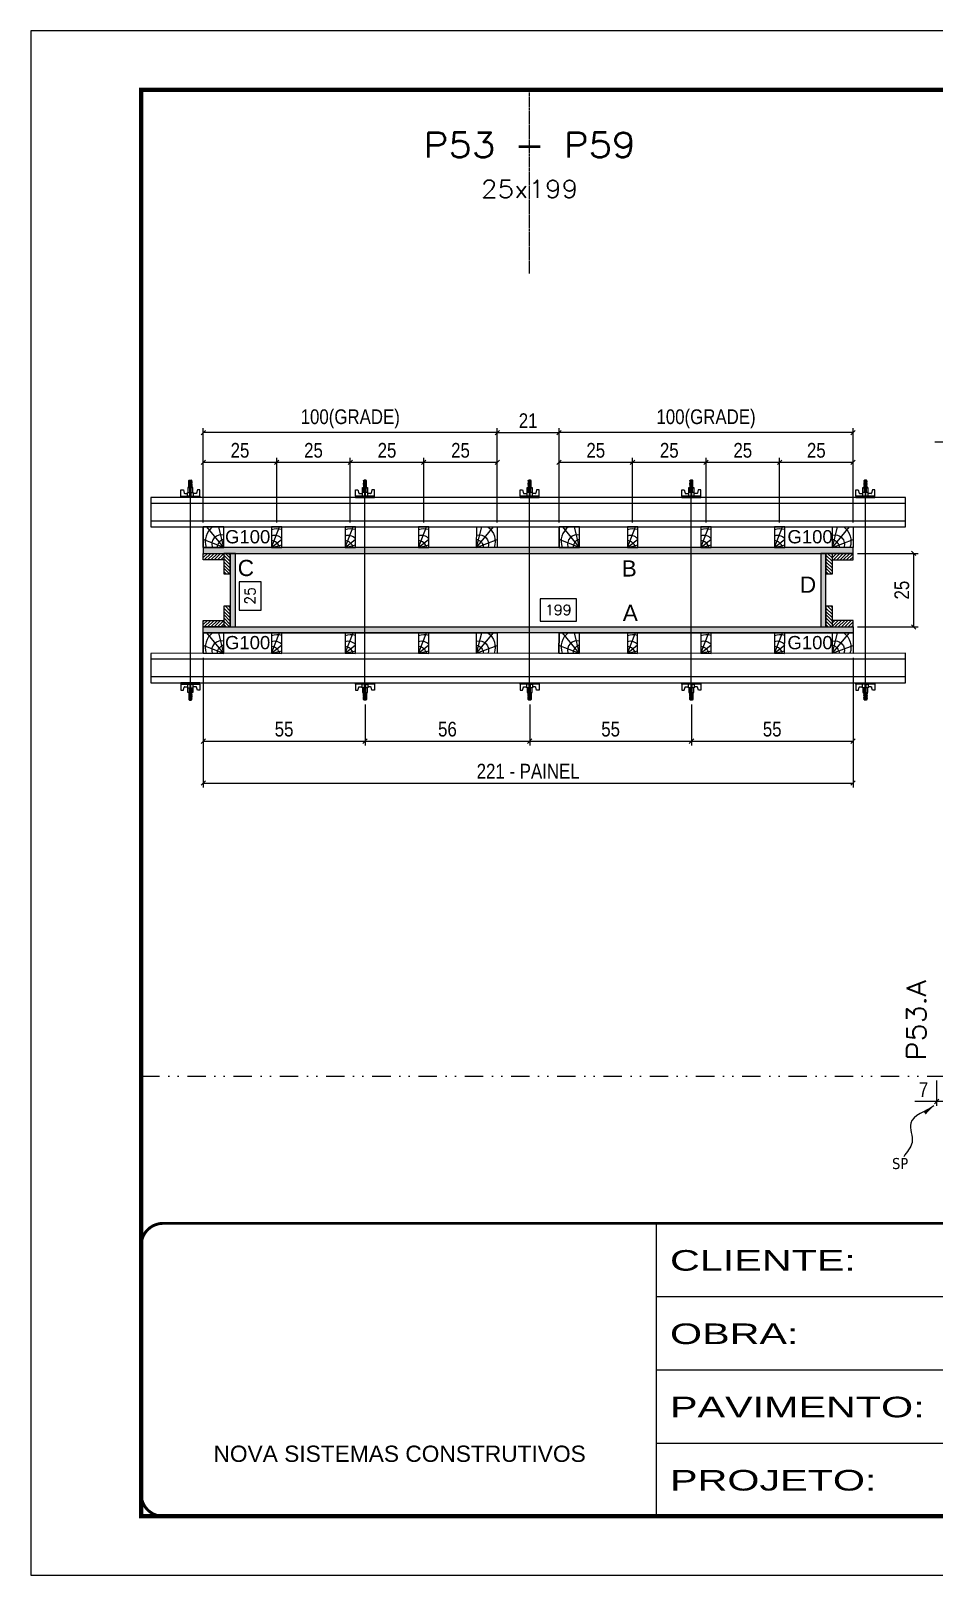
# Model space of a CAD drawing. Extents: x 14400 to 27878, y -21631 to 6985.
# Drawn here: x 19182 to 19796, y 4786 to 5836 of the extents above; entities that cross this region are included whole.
import ezdxf
from ezdxf.enums import TextEntityAlignment as Align

# ---------------------------------------------------------------- set-up
doc = ezdxf.new("R2010")
doc.units = 0
for name, pattern in [('CONTINUO', [0]), ('DASHED', [0.75, 0.5, -0.25]), ('DIVIDE2', [0.625, 0.25, -0.125, 0, -0.125, 0, -0.125]), ('HIDDEN', [0.375, 0.25, -0.125])]:
    doc.linetypes.add(name, pattern=pattern)
for name, color, linetype in [('CHAPA', 1, 'Continuous'), ('COTA', 241, 'Continuous'), ('Nível', 160, 'Continuous'), ('SARRAFO', 251, 'Continuous'), ('texto', 7, 'Continuous'), ('Texto de Titulo', 7, 'Continuous'), ('Texto Qtd Sarr', 242, 'Continuous'), ('TEXTO_GERAL', 7, 'Continuous')]:
    doc.layers.add(name, color=color, linetype=linetype)
for name, color, linetype, lineweight in [('Folhas', 255, 'Continuous', 9), ('Hachura', 251, 'Continuous', 9), ('Madeira', 126, 'Continuous', 18), ('Perfil Metálico', 224, 'Continuous', 18), ('SARRAFO DE PRESSAO', 251, 'DASHED', 9), ('Texto Seção', 7, 'Continuous', 15)]:
    doc.layers.add(name, color=color, linetype=linetype, lineweight=lineweight)
doc.styles.add('ARIAL', font='arial.ttf')
doc.styles.add('COTA TECNICA 2X', font='techl___.ttf', dxfattribs={"height": 10})
doc.styles.add('COTA TECNICA-50', font='techl___.ttf', dxfattribs={"height": 10})
doc.styles.add('REGUA-120', font='ROMANS.shx', dxfattribs={"height": 15})
doc.styles.add('ROMANS', font='romans.shx')
doc.styles.add('SANSSERIF', font='sas_____.pfb')
doc.styles.get("Standard").update_dxf_attribs({"font": 'arial.ttf'})
doc.styles.add('Tecnologia', font='')
doc.styles.get('Tecnologia').set_extended_font_data('Forgotten Futurist')
doc.dimstyles.new('COTA PAINEL-50', dxfattribs={"dimtxt": 10, "dimasz": 3, "dimexe": 3, "dimexo": 3, "dimgap": 3, "dimtad": 1, "dimdec": 1, "dimzin": 12, "dimdsep": 46, "dimtxsty": 'COTA TECNICA-50', "dimblk1": 'OBLIQUE', "dimblk2": 'OBLIQUE', "dimsah": 1, "dimcen": 0.9, "dimclrd": 4, "dimclre": 4, "dimclrt": 240, "dimadec": 1, "dimazin": 3, "dimtfac": 1, "dimtdec": 1, "dimtmove": 0, "dimatfit": 3, "dimfxl": 1, "dimtolj": 1, "dimtzin": 12, "dimarcsym": 0})
doc.dimstyles.new('SECAO PILAR', dxfattribs={"dimtxt": 10, "dimasz": 3, "dimexe": 3, "dimexo": 3, "dimgap": 3, "dimtad": 1, "dimdec": 1, "dimlfac": 0.5, "dimzin": 12, "dimdsep": 46, "dimtxsty": 'COTA TECNICA 2X', "dimblk1": 'OBLIQUE', "dimblk2": 'OBLIQUE', "dimsah": 1, "dimcen": 0.9, "dimclrd": 256, "dimclre": 256, "dimclrt": 256, "dimadec": 1, "dimazin": 3, "dimtfac": 1, "dimtdec": 1, "dimtmove": 0, "dimatfit": 3, "dimfxl": 1, "dimtolj": 1, "dimtzin": 12, "dimarcsym": 0})
doc.dimstyles.new('SECÇÃO 2', dxfattribs={"dimtxt": 7, "dimasz": 6, "dimexe": 0.18, "dimexo": 2, "dimgap": -4, "dimtad": 3, "dimdec": 1, "dimlfac": 0.5, "dimzin": 12, "dimdsep": 46, "dimtxsty": 'ROMANS', "dimblk": 'ARCHTICK', "dimcen": 0.09, "dimse1": 1, "dimse2": 1, "dimsd1": 1, "dimsd2": 1, "dimclrd": 180, "dimclre": 5, "dimclrt": 1, "dimadec": 0, "dimazin": 3, "dimtfac": 1, "dimtdec": 1, "dimtofl": 0, "dimtmove": 0, "dimatfit": 3, "dimldrblk": 'ARCHTICK', "dimfxl": 1, "dimtolj": 1, "dimtzin": 0, "dimarcsym": 0})
doc.dimstyles.get("Standard").update_dxf_attribs({"dimtxt": 0.18, "dimasz": 0.18, "dimexe": 0.18, "dimexo": 0.0625, "dimgap": 0.09, "dimtad": 0, "dimtih": 1, "dimtoh": 1, "dimdec": 4, "dimzin": 0, "dimdsep": 46, "dimtxsty": 'Standard', "dimcen": 0.09, "dimadec": 0, "dimazin": 0, "dimtfac": 1, "dimtdec": 4, "dimtofl": 0, "dimtmove": 0, "dimatfit": 3, "dimfxl": 1, "dimtolj": 1, "dimtzin": 0, "dimarcsym": 0})

# ---------------------------------------------------------------- blocks, each defined once
blk = doc.blocks.new('9999999999')
at = {"color": 30, "linetype": 'CONTINUO'}
for p, q in [((98564.6, 34230.2), (98564.6, 34429.4)), ((98564.6, 34379.6), (99584, 34379.6)), ((98564.6, 34329.8), (99488, 34329.8)), ((98564.6, 34280), (99488, 34280))]:
    blk.add_line(p, q, dxfattribs=at)
at = {"color": 30, "linetype": 'CONTINUO', "const_width": 2}
blk.add_lwpolyline([(99584, 34230.2), (99584, 34414.4, 0.414214), (99569, 34429.4), (98229, 34429.4, 0.414214), (98214, 34414.4), (98214, 34245.2, 0.414214), (98229, 34230.2), (99584, 34230.2)], format="xyb", dxfattribs=at)
at = {"layer": 'Folhas'}
blk.add_lwpolyline([(98139, 34190.2), (99624, 34190.2), (99624, 35240.2), (98139, 35240.2)], close=True, dxfattribs=at)
at = {"layer": 'Folhas', "color": 30, "const_width": 3}
blk.add_lwpolyline([(98214, 34230.2), (99584, 34230.2), (99584, 35200.2), (98214, 35200.2)], close=True, dxfattribs=at)
at = {"color": 7, "linetype": 'Continuous', "ltscale": 5, "style": 'ARIAL'}
blk.add_text('NOVA SISTEMAS CONSTRUTIVOS', height=11.059, dxfattribs=at).set_placement((98263.2, 34267.2))
at = {"layer": 'Folhas', "color": 7, "style": 'Tecnologia', "width": 1.5}
for s, p in [('CLIENTE:', (98573.7, 34397.2)), ('OBRA:', (98573.7, 34347.3)), ('PAVIMENTO:', (98573.7, 34297.5)), ('PROJETO:', (98573.7, 34247.7))]:
    blk.add_text(s, height=14, dxfattribs=at).set_placement(p)
blk = doc.blocks.new('*D1440')
at = {"layer": 'COTA', "color": 180, "lineweight": -2, "transparency": 16777216}
for p, q in [((19338.6, 5461.6), (19323.6, 5461.6)), ((19323.6, 5461.6), (19323.6, 5442.3)), ((19338.6, 5442.3), (19338.6, 5461.6)), ((19323.6, 5442.3), (19338.6, 5442.3))]:
    blk.add_line(p, q, dxfattribs=at)
at = {"layer": 'Defpoints', "color": 0, "transparency": 16777216}
for p in [(19338.5, 5480.9), (19338.5, 5430.9), (19342.6, 5430.9)]:
    blk.add_point(p, dxfattribs=at)
at = {"layer": 'COTA', "color": 1, "transparency": 16777216, "insert": (19331.1, 5452), "char_height": 7, "attachment_point": 5, "rotation": 90, "style": 'ROMANS'}
blk.add_mtext('\\A1;25', dxfattribs=at)
blk = doc.blocks.new('_ArchTick')
at = {"color": 0, "linetype": 'ByBlock', "const_width": 0.15}
blk.add_lwpolyline([(-0.5, -0.5), (0.5, 0.5)], dxfattribs=at)
blk = doc.blocks.new('*D1441')
at = {"layer": 'COTA', "color": 180, "lineweight": -2, "transparency": 16777216}
for p, q in [((19553, 5449.9), (19528.4, 5449.9)), ((19528.4, 5449.9), (19528.4, 5434.9)), ((19553, 5434.9), (19553, 5449.9)), ((19528.4, 5434.9), (19553, 5434.9))]:
    blk.add_line(p, q, dxfattribs=at)
at = {"layer": 'Defpoints', "color": 0, "transparency": 16777216}
for p in [(19321.2, 5430.9), (19719.2, 5430.9), (19719.2, 5430.9)]:
    blk.add_point(p, dxfattribs=at)
at = {"layer": 'COTA', "color": 1, "transparency": 16777216, "insert": (19540.7, 5442.4), "char_height": 7, "attachment_point": 5, "style": 'ROMANS'}
blk.add_mtext('\\A1;199', dxfattribs=at)
blk = doc.blocks.new('_Oblique')
at = {"color": 0, "linetype": 'ByBlock', "lineweight": -2}
blk.add_line((-0.5, -0.5), (0.5, 0.5), dxfattribs=at)
blk = doc.blocks.new('*D1442')
at = {"layer": 'COTA', "lineweight": -2, "transparency": 16777216}
for p, q in [((19299.2, 5409.9), (19299.2, 5321.7)), ((19741.2, 5409.9), (19741.2, 5321.7)), ((19299.2, 5324.7), (19741.2, 5324.7))]:
    blk.add_line(p, q, dxfattribs=at)
at = {"layer": 'Defpoints', "color": 0, "transparency": 16777216}
for p in [(19299.2, 5412.9), (19741.2, 5412.9), (19741.2, 5324.7)]:
    blk.add_point(p, dxfattribs=at)
at = {"layer": 'COTA', "lineweight": -2, "transparency": 16777216, "xscale": 3, "yscale": 3, "zscale": 3, "rotation": 180}
blk.add_blockref('_Oblique', (19299.2, 5324.7), dxfattribs=at)
at = {"layer": 'COTA', "lineweight": -2, "transparency": 16777216, "xscale": 3, "yscale": 3, "zscale": 3}
blk.add_blockref('_Oblique', (19741.2, 5324.7), dxfattribs=at)
at = {"layer": 'COTA', "transparency": 16777216, "insert": (19520.2, 5332.8), "char_height": 10, "attachment_point": 5, "style": 'COTA TECNICA 2X'}
blk.add_mtext('\\A1;221 - PAINEL', dxfattribs=at)
blk = doc.blocks.new('*D1443')
at = {"layer": 'COTA', "lineweight": -2, "transparency": 16777216}
for p, q in [((19299.2, 5409.9), (19299.2, 5350.2)), ((19409.3, 5378.1), (19409.3, 5350.2)), ((19299.2, 5353.2), (19409.3, 5353.2))]:
    blk.add_line(p, q, dxfattribs=at)
at = {"layer": 'Defpoints', "color": 0, "transparency": 16777216}
for p in [(19299.2, 5412.9), (19409.3, 5381.1), (19409.3, 5353.2)]:
    blk.add_point(p, dxfattribs=at)
at = {"layer": 'COTA', "lineweight": -2, "transparency": 16777216, "xscale": 3, "yscale": 3, "zscale": 3, "rotation": 180}
blk.add_blockref('_Oblique', (19299.2, 5353.2), dxfattribs=at)
at = {"layer": 'COTA', "lineweight": -2, "transparency": 16777216, "xscale": 3, "yscale": 3, "zscale": 3}
blk.add_blockref('_Oblique', (19409.3, 5353.2), dxfattribs=at)
at = {"layer": 'COTA', "transparency": 16777216, "insert": (19354.2, 5361.3), "char_height": 10, "attachment_point": 5, "style": 'COTA TECNICA 2X'}
blk.add_mtext('\\A1;55', dxfattribs=at)
blk = doc.blocks.new('*D1444')
at = {"layer": 'COTA', "lineweight": -2, "transparency": 16777216}
for p, q in [((19741.2, 5409.9), (19741.2, 5350.2)), ((19631.3, 5378.1), (19631.3, 5350.2)), ((19631.3, 5353.2), (19741.2, 5353.2))]:
    blk.add_line(p, q, dxfattribs=at)
at = {"layer": 'Defpoints', "color": 0, "transparency": 16777216}
for p in [(19741.2, 5412.9), (19631.3, 5381.1), (19741.2, 5353.2)]:
    blk.add_point(p, dxfattribs=at)
at = {"layer": 'COTA', "lineweight": -2, "transparency": 16777216, "xscale": 3, "yscale": 3, "zscale": 3, "rotation": 180}
blk.add_blockref('_Oblique', (19631.3, 5353.2), dxfattribs=at)
at = {"layer": 'COTA', "lineweight": -2, "transparency": 16777216, "xscale": 3, "yscale": 3, "zscale": 3}
blk.add_blockref('_Oblique', (19741.2, 5353.2), dxfattribs=at)
at = {"layer": 'COTA', "transparency": 16777216, "insert": (19686.2, 5361.3), "char_height": 10, "attachment_point": 5, "style": 'COTA TECNICA 2X'}
blk.add_mtext('\\A1;55', dxfattribs=at)
blk = doc.blocks.new('C')
at = {"layer": 'Hachura', "color": 0}
for p, q in [((0, 3.22), (0, -3.22)), ((0.45, 3.22), (0, 3.22)), ((0.46, 3.16), (0, 3.16)), ((0.46, 3.05), (0, 3.05)), ((0.46, 2.88), (0, 2.88)), ((0, 2.75), (0, -1.16)), ((0.46, 2.65), (0, 2.65)), ((0.46, 2.23), (0, 2.23)), ((0.46, 1.51), (0, 1.51)), ((0.39, 0.49), (0.17, 0.49)), ((0.45, -3.23), (0.45, 3.22)), ((0.45, 3.22), (2.58, 3.22)), ((1.74, 0.97), (0.45, 0.97)), ((1.45, 0.1), (0.45, 0.1)), ((1.35, 1.94), (1.35, 0.96)), ((2.58, 2.39), (1.47, 2.09)), ((1.74, -0.97), (1.74, 0.97)), ((1.74, 0.97), (1.74, 0.84)), ((1.74, 0.97), (1.74, 0.84)), ((1.74, 0.84), (3.35, 0.84)), ((3.35, 0.45), (1.74, 0.45)), ((2.58, 3.22), (2.58, 2.39)), ((3.32, 0.84), (3.32, -0.84)), ((3.35, 0.84), (3.35, -0.84)), ((3.68, 0.45), (3.35, 0.45)), ((3.84, -0.52), (3.35, 0.45)), ((3.35, 0.06), (3.67, -0.57)), ((3.68, 0.45), (4.16, -0.52)), ((3.72, 0.5), (4.25, -0.57)), ((4.37, -0.55), (3.83, 0.53)), ((4.15, 0.45), (3.93, 0.45)), ((4.42, -0.52), (3.93, 0.45)), ((4.15, 0.45), (4.26, 0.45)), ((4.26, 0.45), (4.74, -0.52)), ((4.3, 0.5), (4.83, -0.57)), ((4.95, -0.55), (4.41, 0.53)), ((4.51, 0.45), (4.84, 0.45)), ((5, -0.52), (4.51, 0.45)), ((4.84, 0.45), (5.32, -0.52)), ((4.88, 0.5), (5.41, -0.57)), ((5.53, -0.55), (4.99, 0.53)), ((5.58, -0.52), (5.09, 0.45)), ((5.42, 0.45), (5.09, 0.45)), ((5.58, -0.52), (5.09, 0.45)), ((5.42, 0.45), (5.74, -0.19)), ((5.46, 0.5), (5.74, -0.07)), ((5.74, 0.19), (5.57, 0.53)), ((5.74, 0.32), (5.68, 0.45)), ((5.68, 0.45), (5.74, 0.45)), ((5.74, 0.45), (5.9, 0.29)), ((5.74, 0.45), (5.74, -0.52)), ((5.9, -0.36), (5.9, 0.29)), ((0.45, 0), (0, 0)), ((0.46, -1.52), (0, -1.52)), ((0.46, -2.23), (0, -2.23)), ((0.46, -2.65), (0, -2.65)), ((0.46, -2.88), (0, -2.88)), ((0.46, -3.05), (0, -3.05)), ((0.46, -3.16), (0, -3.16)), ((0, -3.22), (2.57, -3.22)), ((0.08, -0.48), (0.29, -0.48)), ((0.29, -0.48), (0.4, -0.48)), ((0.45, 0), (0.45, -0.97)), ((0.45, -0.16), (1.45, -0.16)), ((0.45, -0.65), (0.45, -0.32)), ((0.45, -3.23), (0.45, -0.65)), ((0.45, -0.97), (1.74, -0.97)), ((1.35, -1.94), (1.35, -0.97)), ((2.58, -2.39), (1.47, -2.1)), ((3.35, -0.32), (1.74, -0.32)), ((3.35, -0.84), (1.74, -0.84)), ((2.58, -3.23), (2.58, -2.39)), ((3.35, -0.07), (3.58, -0.52)), ((3.35, -0.52), (3.58, -0.52)), ((3.84, -0.52), (4.16, -0.52)), ((4.42, -0.52), (4.74, -0.52)), ((4.63, -0.52), (4.74, -0.52)), ((5, -0.52), (5.32, -0.52)), ((5.58, -0.52), (5.74, -0.52)), ((5.74, -0.52), (5.9, -0.36)), ((5.74, -0.52), (5.74, -0.52))]:
    blk.add_line(p, q, dxfattribs=at)
for centre, radius, start, end in [((1.52, 1.94), 0.161, 104.7436, 180), ((1.44, -0.03), 0.129, 272.695, 87.305), ((3.81, 0.39), 0.143, 25.5688, 154.4312), ((4.39, 0.39), 0.143, 25.5688, 154.4312), ((4.97, 0.39), 0.143, 25.5688, 154.4312), ((5.55, 0.39), 0.143, 25.5688, 154.4312), ((0.17, -0.37), 0.174, 221.744, 317.8592), ((1.52, -1.94), 0.161, 180, 255.2564), ((3.71, -0.4), 0.174, 222.1408, 318.256), ((4.29, -0.4), 0.174, 222.1408, 318.256), ((4.87, -0.4), 0.174, 222.1408, 318.256), ((5.45, -0.4), 0.174, 222.1408, 318.256), ((5.61, -0.4), 0.174, 317.8592, 318.256)]:
    blk.add_arc(centre, radius, start, end, dxfattribs=at)
blk = doc.blocks.new('*D1456')
at = {"layer": 'COTA', "lineweight": -2, "transparency": 16777216}
for p, q in [((19521.3, 5378.1), (19521.3, 5350.2)), ((19631.3, 5378.1), (19631.3, 5350.2)), ((19521.3, 5353.2), (19631.3, 5353.2))]:
    blk.add_line(p, q, dxfattribs=at)
at = {"layer": 'Defpoints', "color": 0, "transparency": 16777216}
for p in [(19521.3, 5381.1), (19631.3, 5381.1), (19631.3, 5353.2)]:
    blk.add_point(p, dxfattribs=at)
at = {"layer": 'COTA', "lineweight": -2, "transparency": 16777216, "xscale": 3, "yscale": 3, "zscale": 3, "rotation": 180}
blk.add_blockref('_Oblique', (19521.3, 5353.2), dxfattribs=at)
at = {"layer": 'COTA', "lineweight": -2, "transparency": 16777216, "xscale": 3, "yscale": 3, "zscale": 3}
blk.add_blockref('_Oblique', (19631.3, 5353.2), dxfattribs=at)
at = {"layer": 'COTA', "transparency": 16777216, "insert": (19576.3, 5361.3), "char_height": 10, "attachment_point": 5, "style": 'COTA TECNICA 2X'}
blk.add_mtext('\\A1;55', dxfattribs=at)
blk = doc.blocks.new('*D1457')
at = {"layer": 'COTA', "lineweight": -2, "transparency": 16777216}
for p, q in [((19744.2, 5480.9), (19785.5, 5480.9)), ((19782.5, 5430.9), (19782.5, 5480.9)), ((19744.2, 5430.9), (19785.5, 5430.9))]:
    blk.add_line(p, q, dxfattribs=at)
at = {"layer": 'Defpoints', "color": 0, "transparency": 16777216}
for p in [(19741.2, 5480.9), (19782.5, 5480.9), (19741.2, 5430.9)]:
    blk.add_point(p, dxfattribs=at)
at = {"layer": 'COTA', "lineweight": -2, "transparency": 16777216, "xscale": 3, "yscale": 3, "zscale": 3}
for p, rotation in [((19782.5, 5480.9), 90), ((19782.5, 5430.9), 270)]:
    blk.add_blockref('_Oblique', p, dxfattribs=dict(at, rotation=rotation))
at = {"layer": 'COTA', "transparency": 16777216, "insert": (19774.4, 5455.9), "char_height": 10, "attachment_point": 5, "rotation": 90, "style": 'COTA TECNICA 2X'}
blk.add_mtext('\\A1;25', dxfattribs=at)
blk = doc.blocks.new('*D1458')
at = {"layer": 'COTA', "lineweight": -2, "transparency": 16777216}
for p, q in [((19409.3, 5378.1), (19409.3, 5350.2)), ((19521.3, 5378.1), (19521.3, 5350.2)), ((19409.3, 5353.2), (19521.3, 5353.2))]:
    blk.add_line(p, q, dxfattribs=at)
at = {"layer": 'Defpoints', "color": 0, "transparency": 16777216}
for p in [(19409.3, 5381.1), (19521.3, 5381.1), (19521.3, 5353.2)]:
    blk.add_point(p, dxfattribs=at)
at = {"layer": 'COTA', "lineweight": -2, "transparency": 16777216, "xscale": 3, "yscale": 3, "zscale": 3, "rotation": 180}
blk.add_blockref('_Oblique', (19409.3, 5353.2), dxfattribs=at)
at = {"layer": 'COTA', "lineweight": -2, "transparency": 16777216, "xscale": 3, "yscale": 3, "zscale": 3}
blk.add_blockref('_Oblique', (19521.3, 5353.2), dxfattribs=at)
at = {"layer": 'COTA', "transparency": 16777216, "insert": (19465.3, 5361.3), "char_height": 10, "attachment_point": 5, "style": 'COTA TECNICA 2X'}
blk.add_mtext('\\A1;56', dxfattribs=at)
blk = doc.blocks.new('PONTALETE')
at = {"layer": 'Madeira'}
for q in [(2.71, 7), (7, 5.76), (7, 1.74)]:
    blk.add_line((0, 0), q, dxfattribs=at)
blk.add_lwpolyline([(0, 0), (7, 0), (7, 7), (0, 7)], close=True, dxfattribs=at)
for centre, radius, start, end in [((2.04, 0.06), 6.23, 37.2818, 109.0913), ((1.09, 0.9), 3.19, 343.603, 109.9847), ((-0.21, -0.78), 3.09, 14.6322, 86.0383)]:
    blk.add_arc(centre, radius, start, end, dxfattribs=at)
blk = doc.blocks.new('MEIO PONTALETE')
at = {"layer": 'Madeira'}
for q in [(2.71, 7), (3.5, 2.88), (3.5, 0.87)]:
    blk.add_line((0, 0), q, dxfattribs=at)
blk.add_lwpolyline([(0, 0), (3.5, 0), (3.5, 7), (0, 7)], close=True, dxfattribs=at)
for centre, radius, start, end in [((2.04, 0.06), 6.23, 76.4499, 109.0913), ((1.09, 0.9), 3.19, 40.9063, 109.9847), ((-0.21, -0.78), 3.09, 14.6322, 86.0383)]:
    blk.add_arc(centre, radius, start, end, dxfattribs=at)
blk = doc.blocks.new('*D1445')
at = {"layer": 'COTA', "lineweight": -2, "transparency": 16777216}
for p, q in [((19541.2, 5501.9), (19541.2, 5545.8)), ((19591.2, 5501.9), (19591.2, 5545.8)), ((19541.2, 5542.8), (19591.2, 5542.8))]:
    blk.add_line(p, q, dxfattribs=at)
at = {"layer": 'Defpoints', "color": 0, "transparency": 16777216}
for p in [(19591.2, 5542.8), (19541.2, 5498.9), (19591.2, 5498.9)]:
    blk.add_point(p, dxfattribs=at)
at = {"layer": 'COTA', "lineweight": -2, "transparency": 16777216, "xscale": 3, "yscale": 3, "zscale": 3, "rotation": 180}
blk.add_blockref('_Oblique', (19541.2, 5542.8), dxfattribs=at)
at = {"layer": 'COTA', "lineweight": -2, "transparency": 16777216, "xscale": 3, "yscale": 3, "zscale": 3}
blk.add_blockref('_Oblique', (19591.2, 5542.8), dxfattribs=at)
at = {"layer": 'COTA', "transparency": 16777216, "insert": (19566.2, 5550.9), "char_height": 10, "attachment_point": 5, "style": 'COTA TECNICA 2X'}
blk.add_mtext('\\A1;25', dxfattribs=at)
blk = doc.blocks.new('*D1446')
at = {"layer": 'COTA', "lineweight": -2, "transparency": 16777216}
for p, q in [((19541.2, 5501.9), (19541.2, 5566)), ((19741.2, 5501.9), (19741.2, 5566)), ((19741.2, 5563), (19541.2, 5563))]:
    blk.add_line(p, q, dxfattribs=at)
at = {"layer": 'Defpoints', "color": 0, "transparency": 16777216}
for p in [(19541.2, 5563), (19541.2, 5498.9), (19741.2, 5498.9)]:
    blk.add_point(p, dxfattribs=at)
at = {"layer": 'COTA', "lineweight": -2, "transparency": 16777216, "xscale": 3, "yscale": 3, "zscale": 3, "rotation": 180}
blk.add_blockref('_Oblique', (19541.2, 5563), dxfattribs=at)
at = {"layer": 'COTA', "lineweight": -2, "transparency": 16777216, "xscale": 3, "yscale": 3, "zscale": 3}
blk.add_blockref('_Oblique', (19741.2, 5563), dxfattribs=at)
at = {"layer": 'COTA', "transparency": 16777216, "insert": (19641.2, 5572.3), "char_height": 10, "attachment_point": 5, "style": 'COTA TECNICA 2X'}
blk.add_mtext('\\A1;100(GRADE)', dxfattribs=at)
blk = doc.blocks.new('*D1459')
at = {"layer": 'COTA', "lineweight": -2, "transparency": 16777216}
for p, q in [((19591.2, 5501.9), (19591.2, 5545.8)), ((19641.2, 5501.9), (19641.2, 5545.8)), ((19591.2, 5542.8), (19641.2, 5542.8))]:
    blk.add_line(p, q, dxfattribs=at)
at = {"layer": 'Defpoints', "color": 0, "transparency": 16777216}
for p in [(19641.2, 5542.8), (19591.2, 5498.9), (19641.2, 5498.9)]:
    blk.add_point(p, dxfattribs=at)
at = {"layer": 'COTA', "lineweight": -2, "transparency": 16777216, "xscale": 3, "yscale": 3, "zscale": 3, "rotation": 180}
blk.add_blockref('_Oblique', (19591.2, 5542.8), dxfattribs=at)
at = {"layer": 'COTA', "lineweight": -2, "transparency": 16777216, "xscale": 3, "yscale": 3, "zscale": 3}
blk.add_blockref('_Oblique', (19641.2, 5542.8), dxfattribs=at)
at = {"layer": 'COTA', "transparency": 16777216, "insert": (19616.2, 5550.9), "char_height": 10, "attachment_point": 5, "style": 'COTA TECNICA 2X'}
blk.add_mtext('\\A1;25', dxfattribs=at)
blk = doc.blocks.new('*D1460')
at = {"layer": 'COTA', "lineweight": -2, "transparency": 16777216}
for p, q in [((19641.2, 5501.9), (19641.2, 5545.8)), ((19691.2, 5501.9), (19691.2, 5545.8)), ((19641.2, 5542.8), (19691.2, 5542.8))]:
    blk.add_line(p, q, dxfattribs=at)
at = {"layer": 'Defpoints', "color": 0, "transparency": 16777216}
for p in [(19691.2, 5542.8), (19641.2, 5498.9), (19691.2, 5498.9)]:
    blk.add_point(p, dxfattribs=at)
at = {"layer": 'COTA', "lineweight": -2, "transparency": 16777216, "xscale": 3, "yscale": 3, "zscale": 3, "rotation": 180}
blk.add_blockref('_Oblique', (19641.2, 5542.8), dxfattribs=at)
at = {"layer": 'COTA', "lineweight": -2, "transparency": 16777216, "xscale": 3, "yscale": 3, "zscale": 3}
blk.add_blockref('_Oblique', (19691.2, 5542.8), dxfattribs=at)
at = {"layer": 'COTA', "transparency": 16777216, "insert": (19666.2, 5550.9), "char_height": 10, "attachment_point": 5, "style": 'COTA TECNICA 2X'}
blk.add_mtext('\\A1;25', dxfattribs=at)
blk = doc.blocks.new('*D1461')
at = {"layer": 'COTA', "lineweight": -2, "transparency": 16777216}
for p, q in [((19691.2, 5501.9), (19691.2, 5545.8)), ((19741.2, 5501.9), (19741.2, 5545.8)), ((19691.2, 5542.8), (19741.2, 5542.8))]:
    blk.add_line(p, q, dxfattribs=at)
at = {"layer": 'Defpoints', "color": 0, "transparency": 16777216}
for p in [(19741.2, 5542.8), (19691.2, 5498.9), (19741.2, 5498.9)]:
    blk.add_point(p, dxfattribs=at)
at = {"layer": 'COTA', "lineweight": -2, "transparency": 16777216, "xscale": 3, "yscale": 3, "zscale": 3, "rotation": 180}
blk.add_blockref('_Oblique', (19691.2, 5542.8), dxfattribs=at)
at = {"layer": 'COTA', "lineweight": -2, "transparency": 16777216, "xscale": 3, "yscale": 3, "zscale": 3}
blk.add_blockref('_Oblique', (19741.2, 5542.8), dxfattribs=at)
at = {"layer": 'COTA', "transparency": 16777216, "insert": (19716.2, 5550.9), "char_height": 10, "attachment_point": 5, "style": 'COTA TECNICA 2X'}
blk.add_mtext('\\A1;25', dxfattribs=at)
blk = doc.blocks.new('*D1447')
at = {"layer": 'COTA', "lineweight": -2, "transparency": 16777216}
for p, q in [((19299.2, 5501.9), (19299.2, 5545.8)), ((19349.2, 5501.9), (19349.2, 5545.8)), ((19299.2, 5542.8), (19349.2, 5542.8))]:
    blk.add_line(p, q, dxfattribs=at)
at = {"layer": 'Defpoints', "color": 0, "transparency": 16777216}
for p in [(19349.2, 5542.8), (19299.2, 5498.9), (19349.2, 5498.9)]:
    blk.add_point(p, dxfattribs=at)
at = {"layer": 'COTA', "lineweight": -2, "transparency": 16777216, "xscale": 3, "yscale": 3, "zscale": 3, "rotation": 180}
blk.add_blockref('_Oblique', (19299.2, 5542.8), dxfattribs=at)
at = {"layer": 'COTA', "lineweight": -2, "transparency": 16777216, "xscale": 3, "yscale": 3, "zscale": 3}
blk.add_blockref('_Oblique', (19349.2, 5542.8), dxfattribs=at)
at = {"layer": 'COTA', "transparency": 16777216, "insert": (19324.2, 5550.9), "char_height": 10, "attachment_point": 5, "style": 'COTA TECNICA 2X'}
blk.add_mtext('\\A1;25', dxfattribs=at)
blk = doc.blocks.new('*D1448')
at = {"layer": 'COTA', "lineweight": -2, "transparency": 16777216}
for p, q in [((19299.2, 5501.9), (19299.2, 5566)), ((19499.2, 5501.9), (19499.2, 5566)), ((19499.2, 5563), (19299.2, 5563))]:
    blk.add_line(p, q, dxfattribs=at)
at = {"layer": 'Defpoints', "color": 0, "transparency": 16777216}
for p in [(19299.2, 5563), (19299.2, 5498.9), (19499.2, 5498.9)]:
    blk.add_point(p, dxfattribs=at)
at = {"layer": 'COTA', "lineweight": -2, "transparency": 16777216, "xscale": 3, "yscale": 3, "zscale": 3, "rotation": 180}
blk.add_blockref('_Oblique', (19299.2, 5563), dxfattribs=at)
at = {"layer": 'COTA', "lineweight": -2, "transparency": 16777216, "xscale": 3, "yscale": 3, "zscale": 3}
blk.add_blockref('_Oblique', (19499.2, 5563), dxfattribs=at)
at = {"layer": 'COTA', "transparency": 16777216, "insert": (19399.2, 5572.3), "char_height": 10, "attachment_point": 5, "style": 'COTA TECNICA 2X'}
blk.add_mtext('\\A1;100(GRADE)', dxfattribs=at)
blk = doc.blocks.new('*D1462')
at = {"layer": 'COTA', "lineweight": -2, "transparency": 16777216}
for p, q in [((19349.2, 5501.9), (19349.2, 5545.8)), ((19399.2, 5501.9), (19399.2, 5545.8)), ((19349.2, 5542.8), (19399.2, 5542.8))]:
    blk.add_line(p, q, dxfattribs=at)
at = {"layer": 'Defpoints', "color": 0, "transparency": 16777216}
for p in [(19399.2, 5542.8), (19349.2, 5498.9), (19399.2, 5498.9)]:
    blk.add_point(p, dxfattribs=at)
at = {"layer": 'COTA', "lineweight": -2, "transparency": 16777216, "xscale": 3, "yscale": 3, "zscale": 3, "rotation": 180}
blk.add_blockref('_Oblique', (19349.2, 5542.8), dxfattribs=at)
at = {"layer": 'COTA', "lineweight": -2, "transparency": 16777216, "xscale": 3, "yscale": 3, "zscale": 3}
blk.add_blockref('_Oblique', (19399.2, 5542.8), dxfattribs=at)
at = {"layer": 'COTA', "transparency": 16777216, "insert": (19374.2, 5550.9), "char_height": 10, "attachment_point": 5, "style": 'COTA TECNICA 2X'}
blk.add_mtext('\\A1;25', dxfattribs=at)
blk = doc.blocks.new('*D1463')
at = {"layer": 'COTA', "lineweight": -2, "transparency": 16777216}
for p, q in [((19399.2, 5501.9), (19399.2, 5545.8)), ((19449.2, 5501.9), (19449.2, 5545.8)), ((19399.2, 5542.8), (19449.2, 5542.8))]:
    blk.add_line(p, q, dxfattribs=at)
at = {"layer": 'Defpoints', "color": 0, "transparency": 16777216}
for p in [(19449.2, 5542.8), (19399.2, 5498.9), (19449.2, 5498.9)]:
    blk.add_point(p, dxfattribs=at)
at = {"layer": 'COTA', "lineweight": -2, "transparency": 16777216, "xscale": 3, "yscale": 3, "zscale": 3, "rotation": 180}
blk.add_blockref('_Oblique', (19399.2, 5542.8), dxfattribs=at)
at = {"layer": 'COTA', "lineweight": -2, "transparency": 16777216, "xscale": 3, "yscale": 3, "zscale": 3}
blk.add_blockref('_Oblique', (19449.2, 5542.8), dxfattribs=at)
at = {"layer": 'COTA', "transparency": 16777216, "insert": (19424.2, 5550.9), "char_height": 10, "attachment_point": 5, "style": 'COTA TECNICA 2X'}
blk.add_mtext('\\A1;25', dxfattribs=at)
blk = doc.blocks.new('*D1464')
at = {"layer": 'COTA', "lineweight": -2, "transparency": 16777216}
for p, q in [((19449.2, 5501.9), (19449.2, 5545.8)), ((19499.2, 5501.9), (19499.2, 5545.8)), ((19449.2, 5542.8), (19499.2, 5542.8))]:
    blk.add_line(p, q, dxfattribs=at)
at = {"layer": 'Defpoints', "color": 0, "transparency": 16777216}
for p in [(19499.2, 5542.8), (19449.2, 5498.9), (19499.2, 5498.9)]:
    blk.add_point(p, dxfattribs=at)
at = {"layer": 'COTA', "lineweight": -2, "transparency": 16777216, "xscale": 3, "yscale": 3, "zscale": 3, "rotation": 180}
blk.add_blockref('_Oblique', (19449.2, 5542.8), dxfattribs=at)
at = {"layer": 'COTA', "lineweight": -2, "transparency": 16777216, "xscale": 3, "yscale": 3, "zscale": 3}
blk.add_blockref('_Oblique', (19499.2, 5542.8), dxfattribs=at)
at = {"layer": 'COTA', "transparency": 16777216, "insert": (19474.2, 5550.9), "char_height": 10, "attachment_point": 5, "style": 'COTA TECNICA 2X'}
blk.add_mtext('\\A1;25', dxfattribs=at)
blk = doc.blocks.new('*D1465')
at = {"layer": 'COTA', "lineweight": -2, "transparency": 16777216}
for p, q in [((19499.2, 5501.9), (19499.2, 5566)), ((19541.2, 5501.9), (19541.2, 5566)), ((19499.2, 5563), (19541.2, 5563))]:
    blk.add_line(p, q, dxfattribs=at)
at = {"layer": 'Defpoints', "color": 0, "transparency": 16777216}
for p in [(19541.2, 5563), (19499.2, 5498.9), (19541.2, 5498.9)]:
    blk.add_point(p, dxfattribs=at)
at = {"layer": 'COTA', "lineweight": -2, "transparency": 16777216, "xscale": 3, "yscale": 3, "zscale": 3, "rotation": 180}
blk.add_blockref('_Oblique', (19499.2, 5563), dxfattribs=at)
at = {"layer": 'COTA', "lineweight": -2, "transparency": 16777216, "xscale": 3, "yscale": 3, "zscale": 3}
blk.add_blockref('_Oblique', (19541.2, 5563), dxfattribs=at)
at = {"layer": 'COTA', "transparency": 16777216, "insert": (19520.2, 5571.1), "char_height": 10, "attachment_point": 5, "style": 'COTA TECNICA 2X'}
blk.add_mtext('\\A1;21', dxfattribs=at)
blk = doc.blocks.new('titulo1')
at = {"layer": 'Defpoints', "color": 252, "linetype": 'HIDDEN', "ltscale": 2}
blk.add_line((0, 0), (0, 125), dxfattribs=at)
at = {"layer": 'Defpoints', "style": 'ROMANS', "oblique": 15}
blk.add_attdef('FOLHA', text='', height=10, dxfattribs=at).set_placement((0, 15.6), align=Align.MIDDLE_CENTER)
at = {"layer": 'Texto Qtd Sarr', "color": 3, "style": 'ROMANS', "oblique": 15}
for tag, height, p in [('TITULO', 17, (0, 71.4)), ('SEÇÃO', 12, (0, 41.5))]:
    blk.add_attdef(tag, text='', height=height, dxfattribs=at).set_placement(p, align=Align.MIDDLE_CENTER)
blk = doc.blocks.new('*D1451')
at = {"layer": 'COTA', "color": 4, "lineweight": -2, "transparency": 16777216}
for p, q in [((19805, 5124.4), (19805, 5105.2)), ((19798, 5122.4), (19798, 5105.2)), ((19798, 5108.2), (19783.3, 5108.2)), ((19805, 5108.2), (19798, 5108.2))]:
    blk.add_line(p, q, dxfattribs=at)
at = {"layer": 'Defpoints', "color": 0, "transparency": 16777216}
for p in [(19798, 5125.4), (19805, 5127.4), (19798, 5108.2)]:
    blk.add_point(p, dxfattribs=at)
at = {"layer": 'COTA', "color": 4, "lineweight": -2, "transparency": 16777216, "xscale": 3, "yscale": 3, "zscale": 3, "rotation": 180}
blk.add_blockref('_Oblique', (19798, 5108.2), dxfattribs=at)
at = {"layer": 'COTA', "color": 4, "lineweight": -2, "transparency": 16777216, "xscale": 3, "yscale": 3, "zscale": 3}
blk.add_blockref('_Oblique', (19805, 5108.2), dxfattribs=at)
at = {"layer": 'COTA', "color": 240, "transparency": 16777216, "insert": (19789.1, 5116.3), "char_height": 10, "attachment_point": 5, "style": 'COTA TECNICA-50'}
blk.add_mtext('\\A1;7', dxfattribs=at)

msp = doc.modelspace()

# ---------------------------------------------------------------- hatches: boundary and pattern name
at = {"layer": 'Hachura'}
h = msp.add_hatch(color=256, dxfattribs=at)
h.dxf.hatch_style = 1
h.paths.add_polyline_path([(19741.19, 5480.9), (19741.19, 5484.9), (19299.19, 5484.9), (19299.19, 5480.9)])
h = msp.add_hatch(dxfattribs=at)
h.set_pattern_fill('ANSI31', color=256, scale=0.5, angle=180, style=0)
h.set_pattern_definition([(225, (10175.239, -17414.908), (1.12253202, -1.12253202), [])])
h.paths.add_polyline_path([(19313.19, 5476.5), (19313.19, 5480.9), (19299.19, 5480.9), (19299.19, 5476.5)])
h = msp.add_hatch(dxfattribs=at)
h.set_pattern_fill('ANSI31', color=256, scale=0.5, angle=270, style=0)
h.set_pattern_definition([(315, (42208.999, -4022.0517), (1.12253202, 1.12253202), [])])
h.paths.add_polyline_path([(19317.59, 5466.9), (19313.19, 5466.9), (19313.19, 5480.9), (19317.59, 5480.9)])
h = msp.add_hatch(color=256, dxfattribs=at)
h.dxf.hatch_style = 1
h.paths.add_polyline_path([(19317.59, 5430.9), (19321.19, 5430.9), (19321.19, 5480.9), (19317.59, 5480.9)])
h = msp.add_hatch(color=256, dxfattribs=at)
h.dxf.hatch_style = 1
h.paths.add_polyline_path([(19719.19, 5430.9), (19722.79, 5430.9), (19722.79, 5480.9), (19719.19, 5480.9)])
h = msp.add_hatch(dxfattribs=at)
h.set_pattern_fill('ANSI31', color=256, scale=0.5, angle=270, style=0)
h.set_pattern_definition([(315, (42618.599, -4022.0517), (1.12253202, 1.12253202), [])])
h.paths.add_polyline_path([(19727.19, 5466.9), (19722.79, 5466.9), (19722.79, 5480.9), (19727.19, 5480.9)])
h = msp.add_hatch(dxfattribs=at)
h.set_pattern_fill('ANSI31', color=256, scale=0.5, angle=180, style=0)
h.set_pattern_definition([(225, (10603.239, -17448.508), (1.12253202, -1.12253202), [])])
h.paths.add_polyline_path([(19741.19, 5480.9), (19741.19, 5476.5), (19727.19, 5476.5), (19727.19, 5480.9)])
h = msp.add_hatch(dxfattribs=at)
h.set_pattern_fill('ANSI31', color=256, scale=0.5, angle=270, style=0)
h.set_pattern_definition([(315, (42208.999, -4058.0517), (1.12253202, 1.12253202), [])])
h.paths.add_polyline_path([(19317.59, 5430.9), (19313.19, 5430.9), (19313.19, 5444.9), (19317.59, 5444.9)])
h = msp.add_hatch(dxfattribs=at)
h.set_pattern_fill('ANSI31', color=256, scale=0.5, angle=270, style=0)
h.set_pattern_definition([(315, (42618.599, -4058.0517), (1.12253202, 1.12253202), [])])
h.paths.add_polyline_path([(19727.19, 5430.9), (19722.79, 5430.9), (19722.79, 5444.9), (19727.19, 5444.9)])
h = msp.add_hatch(dxfattribs=at)
h.set_pattern_fill('ANSI31', color=256, scale=0.5, angle=180, style=0)
h.set_pattern_definition([(225, (10175.239, -17460.508), (1.12253202, -1.12253202), [])])
h.paths.add_polyline_path([(19313.19, 5430.9), (19313.19, 5435.3), (19299.19, 5435.3), (19299.19, 5430.9)])
h = msp.add_hatch(color=256, dxfattribs=at)
h.dxf.hatch_style = 1
h.paths.add_polyline_path([(19741.19, 5430.9), (19741.19, 5426.9), (19299.19, 5426.9), (19299.19, 5430.9)])
h = msp.add_hatch(dxfattribs=at)
h.set_pattern_fill('ANSI31', color=256, scale=0.5, angle=180, style=0)
h.set_pattern_definition([(225, (10238.239, -17460.508), (1.12253202, -1.12253202), [])])
h.paths.add_polyline_path([(19727.19, 5430.9), (19727.19, 5435.3), (19741.19, 5435.3), (19741.19, 5430.9)])

# ---------------------------------------------------------------- linework, layer by layer
at = {"layer": 'CHAPA'}
for points in [[(19741.19, 5480.9), (19741.19, 5484.9), (19299.19, 5484.9), (19299.19, 5480.9)], [(19317.59, 5430.9), (19321.19, 5430.9), (19321.19, 5480.9), (19317.59, 5480.9)], [(19719.19, 5430.9), (19722.79, 5430.9), (19722.79, 5480.9), (19719.19, 5480.9)], [(19741.19, 5430.9), (19741.19, 5426.9), (19299.19, 5426.9), (19299.19, 5430.9)]]:
    msp.add_lwpolyline(points, close=True, dxfattribs=at)
at = {"layer": 'Hachura'}
for p, q in [((19290.5, 5382.13), (19290.5, 5525.87)), ((19409.19, 5382.13), (19409.19, 5525.87)), ((19521.19, 5382.13), (19521.19, 5525.87)), ((19631.19, 5382.13), (19631.19, 5525.87)), ((19749.58, 5382.13), (19749.58, 5525.87))]:
    msp.add_line(p, q, dxfattribs=at)
at = {"layer": 'Madeira'}
for points in [[(19299.19, 5484.9), (19299.21, 5498.9), (19499.2, 5498.9), (19499.18, 5484.9)], [(19541.2, 5484.9), (19541.21, 5498.9), (19741.21, 5498.9), (19741.19, 5484.9)], [(19299.18, 5412.92), (19299.19, 5426.92), (19499.18, 5426.91), (19499.17, 5412.91)], [(19541.18, 5412.92), (19541.2, 5426.92), (19741.19, 5426.91), (19741.18, 5412.91)]]:
    msp.add_lwpolyline(points, close=True, dxfattribs=at)
at = {"layer": 'Nível', "color": 4, "linetype": 'DIVIDE2', "ltscale": 50}
for p, q in [((20626.97, 5556.44), (19795.72, 5556.44)), ((19256.97, 5125.44), (20626.97, 5125.44))]:
    msp.add_line(p, q, dxfattribs=at)
at = {"layer": 'Perfil Metálico'}
for p, q in [((19776.91, 5514.84), (19263.47, 5514.84)), ((19776.91, 5502.84), (19263.47, 5502.84)), ((19776.91, 5408.9), (19263.47, 5408.9)), ((19776.91, 5396.9), (19263.47, 5396.9))]:
    msp.add_line(p, q, dxfattribs=at)
for points in [[(19776.91, 5498.9), (19776.91, 5518.9), (19263.47, 5518.84), (19263.47, 5498.84)], [(19263.47, 5412.9), (19263.47, 5392.9), (19776.91, 5392.96), (19776.91, 5412.96)]]:
    msp.add_lwpolyline(points, close=True, dxfattribs=at)
at = {"layer": 'SARRAFO'}
for points in [[(19313.19, 5476.5), (19299.19, 5476.5), (19299.19, 5480.9), (19313.19, 5480.9)], [(19727.19, 5476.5), (19741.19, 5476.5), (19741.19, 5480.9), (19727.19, 5480.9)], [(19313.19, 5430.9), (19299.19, 5430.9), (19299.19, 5435.3), (19313.19, 5435.3)], [(19727.19, 5430.9), (19741.19, 5430.9), (19741.19, 5435.3), (19727.19, 5435.3)]]:
    msp.add_lwpolyline(points, dxfattribs=at)
for points in [[(19313.19, 5480.9), (19313.19, 5466.9), (19317.59, 5466.9), (19317.59, 5480.9)], [(19722.79, 5480.9), (19722.79, 5466.9), (19727.19, 5466.9), (19727.19, 5480.9)], [(19313.19, 5444.9), (19313.19, 5430.9), (19317.59, 5430.9), (19317.59, 5444.9)], [(19722.79, 5444.9), (19722.79, 5430.9), (19727.19, 5430.9), (19727.19, 5444.9)]]:
    msp.add_lwpolyline(points, close=True, dxfattribs=at)

# ---------------------------------------------------------------- block references
at = {"layer": 'Hachura', "linetype": 'Continuous', "yscale": 2, "zscale": 2}
for p, xscale, rotation in [((19290.51, 5518.87), -2, 270), ((19409.18, 5518.87), 2, 90.00000000000001), ((19521.18, 5518.87), 2, 90.00000000000001), ((19631.18, 5518.87), 2, 90.00000000000001), ((19749.57, 5518.87), 2, 90.00000000000001), ((19290.5, 5392.93), 2, 270), ((19409.19, 5392.93), -2, 90), ((19521.19, 5392.93), -2, 90), ((19631.19, 5392.93), -2, 90), ((19749.58, 5392.93), -2, 90)]:
    msp.add_blockref('C', p, dxfattribs=dict(at, xscale=xscale, rotation=rotation))
at = {"layer": 'Madeira'}
for name, p, xscale, yscale, zscale, rotation in [('PONTALETE', (19313.19, 5484.9), 2, 2, 2, 89.93708930310329), ('MEIO PONTALETE', (19345.69, 5484.9), 1.999999997962732, 1.999999997962732, 1.999999997962732, 359.9370893031033), ('MEIO PONTALETE', (19395.69, 5484.9), 1.999999997962732, 1.999999997962732, 1.999999997962732, 359.9370893031033), ('MEIO PONTALETE', (19445.69, 5484.9), 1.999999997962732, 1.999999997962732, 1.999999997962732, 359.9370893031033), ('PONTALETE', (19485.18, 5484.92), -2, 2, 2, 269.9370893031033), ('PONTALETE', (19555.2, 5484.9), 2, 2, 2, 89.93708930310329), ('MEIO PONTALETE', (19587.7, 5484.9), 1.999999997962732, 1.999999997962732, 1.999999997962732, 359.9370893031033), ('MEIO PONTALETE', (19637.7, 5484.9), 1.999999997962732, 1.999999997962732, 1.999999997962732, 359.9370893031033), ('MEIO PONTALETE', (19687.7, 5484.9), 1.999999997962732, 1.999999997962732, 1.999999997962732, 359.9370893031033), ('PONTALETE', (19727.19, 5484.92), -2, 2, 2, 269.9370893031033), ('PONTALETE', (19313.18, 5412.91), 2, 2, 2, 89.93708930310329), ('MEIO PONTALETE', (19345.68, 5412.92), 1.999999997962732, 1.999999997962732, 1.999999997962732, 359.9370893031033), ('MEIO PONTALETE', (19395.68, 5412.92), 1.999999997962732, 1.999999997962732, 1.999999997962732, 359.9370893031033), ('MEIO PONTALETE', (19445.68, 5412.92), 1.999999997962732, 1.999999997962732, 1.999999997962732, 359.9370893031033), ('PONTALETE', (19485.17, 5412.93), -2, 2, 2, 269.9370893031033), ('PONTALETE', (19555.18, 5412.91), 2, 2, 2, 89.93708930310329), ('MEIO PONTALETE', (19587.68, 5412.92), 1.999999997962732, 1.999999997962732, 1.999999997962732, 359.9370893031033), ('MEIO PONTALETE', (19637.68, 5412.92), 1.999999997962732, 1.999999997962732, 1.999999997962732, 359.9370893031033), ('MEIO PONTALETE', (19687.68, 5412.92), 1.999999997962732, 1.999999997962732, 1.999999997962732, 359.9370893031033), ('PONTALETE', (19727.18, 5412.93), -2, 2, 2, 269.9370893031033)]:
    msp.add_blockref(name, p, dxfattribs=dict(at, xscale=xscale, yscale=yscale, zscale=zscale, rotation=rotation))
at = {"layer": 'SARRAFO DE PRESSAO', "color": 6, "linetype": 'ByBlock'}
msp.add_blockref('9999999999', (-78957.01, -29404.05), dxfattribs=at)
at = {"layer": 'Texto Seção'}
ref = msp.add_blockref('titulo1', (19521.19, 5671.15), dxfattribs=at)
ref.add_attrib('TITULO', 'P53 - P59', dxfattribs={"layer": 'Texto de Titulo', "color": 7, "height": 17, "style": 'ROMANS', "width": 1.1}).set_placement((19521.19, 5758.65), align=Align.MIDDLE_CENTER)
ref.add_attrib('SEÇÃO', '25x199', dxfattribs={"layer": 'Texto de Titulo', "color": 7, "height": 12, "style": 'ROMANS', "width": 1.1}).set_placement((19521.19, 5728.65), align=Align.MIDDLE_CENTER)

# ---------------------------------------------------------------- texts
at = {"layer": 'texto', "color": 0, "insert": (19773.23, 5065.94), "char_height": 7.5, "attachment_point": 5}
msp.add_mtext('{\\fTahoma|b0|i0|c0|p34;\\C4;SP}', dxfattribs=at)
at = {"layer": 'Texto Seção', "style": 'REGUA-120', "width": 1.1}
msp.add_text('P53.A', height=13, rotation=90, dxfattribs=at).set_placement((19790.76, 5136.2))
at = {"layer": 'TEXTO_GERAL', "color": 0, "linetype": 'Continuous', "style": 'SANSSERIF'}
for p in [(19314.05, 5492.2), (19696.59, 5492.2), (19314.03, 5420.21), (19696.58, 5420.21)]:
    msp.add_text('G100', height=9, dxfattribs=at).set_placement(p, align=Align.MIDDLE_LEFT)
at = {"layer": 'TEXTO_GERAL', "style": 'ARIAL'}
for s, p in [('C', (19328.21, 5470.96)), ('B', (19588.95, 5470.65)), ('D', (19710.55, 5459.62)), ('A', (19589.7, 5440.42))]:
    msp.add_text(s, height=11, dxfattribs=at).set_placement(p, align=Align.MIDDLE_CENTER)

# ---------------------------------------------------------------- dimensions: what is measured, and where the dimension line sits
at = {"layer": 'COTA'}
for base, p1, p2, text, picture, middle in [((19299.21, 5563.03), (19499.2, 5498.89), (19299.21, 5498.91), '<>(GRADE)', '*D1448', (19399.2, 5572.25)), ((19541.21, 5563.03), (19741.21, 5498.89), (19541.21, 5498.91), '<>(GRADE)', '*D1446', (19641.21, 5572.25)), ((19741.19, 5324.74), (19299.19, 5412.91), (19741.19, 5412.95), '<> - PAINEL', '*D1442', (19520.19, 5332.81))]:
    dim = msp.add_linear_dim(base=base, p1=p1, p2=p2, text=text, dimstyle='SECAO PILAR', dxfattribs=at)
    dim.commit()
    dim.dimension.update_dxf_attribs({"geometry": picture, "text_midpoint": middle})
for base, p1, p2, picture, middle in [((19541.21, 5563.03), (19499.2, 5498.87), (19541.21, 5498.91), '*D1465', (19520.21, 5571.09)), ((19349.21, 5542.84), (19299.21, 5498.91), (19349.21, 5498.9), '*D1447', (19324.21, 5550.95)), ((19399.21, 5542.84), (19349.21, 5498.9), (19399.21, 5498.9), '*D1462', (19374.21, 5550.95)), ((19449.21, 5542.84), (19399.21, 5498.9), (19449.21, 5498.9), '*D1463', (19424.21, 5550.95)), ((19499.2, 5542.84), (19449.21, 5498.9), (19499.2, 5498.9), '*D1464', (19474.2, 5550.95)), ((19591.21, 5542.84), (19541.21, 5498.91), (19591.21, 5498.9), '*D1445', (19566.21, 5550.95)), ((19641.21, 5542.84), (19591.21, 5498.9), (19641.21, 5498.9), '*D1459', (19616.21, 5550.95)), ((19691.21, 5542.84), (19641.21, 5498.9), (19691.21, 5498.9), '*D1460', (19666.21, 5550.95)), ((19741.21, 5542.84), (19691.21, 5498.9), (19741.21, 5498.9), '*D1461', (19716.21, 5550.95)), ((19409.26, 5353.16), (19299.19, 5412.9), (19409.26, 5381.13), '*D1443', (19354.22, 5361.27)), ((19741.19, 5353.16), (19631.26, 5381.13), (19741.19, 5412.9), '*D1444', (19686.22, 5361.27)), ((19521.26, 5353.16), (19409.26, 5381.13), (19521.26, 5381.13), '*D1458', (19465.26, 5361.27)), ((19631.26, 5353.16), (19521.26, 5381.13), (19631.26, 5381.13), '*D1456', (19576.26, 5361.27))]:
    dim = msp.add_linear_dim(base=base, p1=p1, p2=p2, dimstyle='SECAO PILAR', dxfattribs=at)
    dim.commit()
    dim.dimension.update_dxf_attribs({"geometry": picture, "text_midpoint": middle})
for base, p1, p2, angle, dimstyle, picture, middle in [((19782.49, 5480.9), (19741.19, 5430.9), (19741.19, 5480.9), 90, 'SECAO PILAR', '*D1457', (19774.38, 5455.9)), ((19798.01, 5108.19), (19805.01, 5127.44), (19798.01, 5125.44), 180, 'COTA PAINEL-50', '*D1451', (19789.14, 5116.27))]:
    dim = msp.add_linear_dim(base=base, p1=p1, p2=p2, angle=angle, dimstyle=dimstyle, dxfattribs=at)
    dim.commit()
    dim.dimension.update_dxf_attribs({"geometry": picture, "text_midpoint": middle})
dim = msp.add_linear_dim(base=(19342.61, 5430.9), p1=(19338.51, 5480.9), p2=(19338.51, 5430.9), angle=270, dimstyle='SECÇÃO 2', dxfattribs=at)
dim.commit()
dim.dimension.update_dxf_attribs({"geometry": '*D1440', "text_midpoint": (19342.61, 5451.97), "dimtype": 160})
dim = msp.add_linear_dim(base=(19719.19, 5430.9), p1=(19321.19, 5430.9), p2=(19719.19, 5430.9), dimstyle='SECÇÃO 2', dxfattribs=at)
dim.commit()
dim.dimension.update_dxf_attribs({"geometry": '*D1441', "text_midpoint": (19540.7, 5430.9), "dimtype": 160})

# ---------------------------------------------------------------- leaders
at = {"layer": 'COTA', "path_type": 1}
msp.add_leader([(19796.18, 5105.25), (19780.39, 5093.42), (19781.32, 5080.41), (19775.77, 5070.63)], dimstyle='Standard', override={"dimasz": 8}, dxfattribs=at)

doc.saveas('drawing.dxf')
